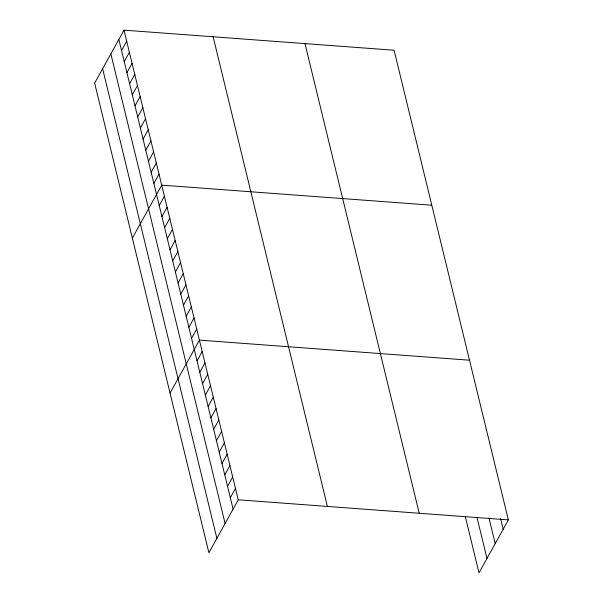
<?xml version="1.0" encoding="UTF-8"?>
<svg xmlns="http://www.w3.org/2000/svg" width="603" height="603" viewBox="0 0 603 603"><rect width="100%" height="100%" fill="white"/><g stroke="black" fill="none" stroke-linecap="round" stroke-linejoin="round"><path stroke-width="0.9" d="M123.999 30.15L94.641 83.116L208.902 552.77L238.26 499.804L123.999 30.15L394.098 50.23L508.359 519.884L479.001 572.85L465.335 516.696M121.527 50.546L126.698 41.223M124.218 61.619L129.389 52.288M126.916 72.684L132.08 63.36M129.607 83.757L134.778 74.433M132.298 94.829L137.469 85.505M134.989 105.902L140.16 96.57M137.688 116.967L142.858 107.643M140.378 128.04L145.549 118.716M143.069 139.112L148.24 129.781M145.768 150.177L150.938 140.853M148.459 161.25L153.629 151.926M151.149 172.322L156.32 162.991M153.848 183.387L159.011 174.063M132.351 238.102L161.71 185.136L431.801 205.216M159.23 205.533L164.4 196.209M161.928 216.605L167.091 207.274M164.619 227.67L169.79 218.346M167.31 238.743L172.481 229.419M170.001 249.815L175.172 240.484M172.699 260.88L177.87 251.557M175.39 271.953L180.561 262.629M178.081 283.026L183.252 273.702M180.779 294.098L185.95 284.767M183.47 305.163L188.641 295.839M186.161 316.236L191.332 306.912M188.86 327.308L194.023 317.977M191.55 338.373L196.721 329.05M170.054 393.088L199.412 340.122L469.511 360.202M197.015 360.85L202.186 351.526M199.797 372.255L204.96 362.931M202.57 383.666L207.741 374.335M205.344 395.071L210.515 385.747M208.118 406.475L213.289 397.151M210.892 417.879L216.062 408.555M213.666 429.291L218.836 419.959M216.439 440.695L221.61 431.364M219.213 452.099L224.384 442.775M221.994 463.503L227.158 454.18M224.768 474.908L229.939 465.584M227.542 486.32L232.713 476.988M230.316 497.724L235.487 488.392M238.26 499.804L508.359 519.884M500.626 518.686L503.188 529.208M489.018 518.165L495.206 543.612M476.95 517.216L486.983 558.446M304.967 43.604L419.228 513.259M213.138 36.775L327.391 506.43M118.836 39.474L233.09 509.128M110.854 53.878L225.107 523.532M102.623 68.712L216.884 538.366"/></g></svg>
